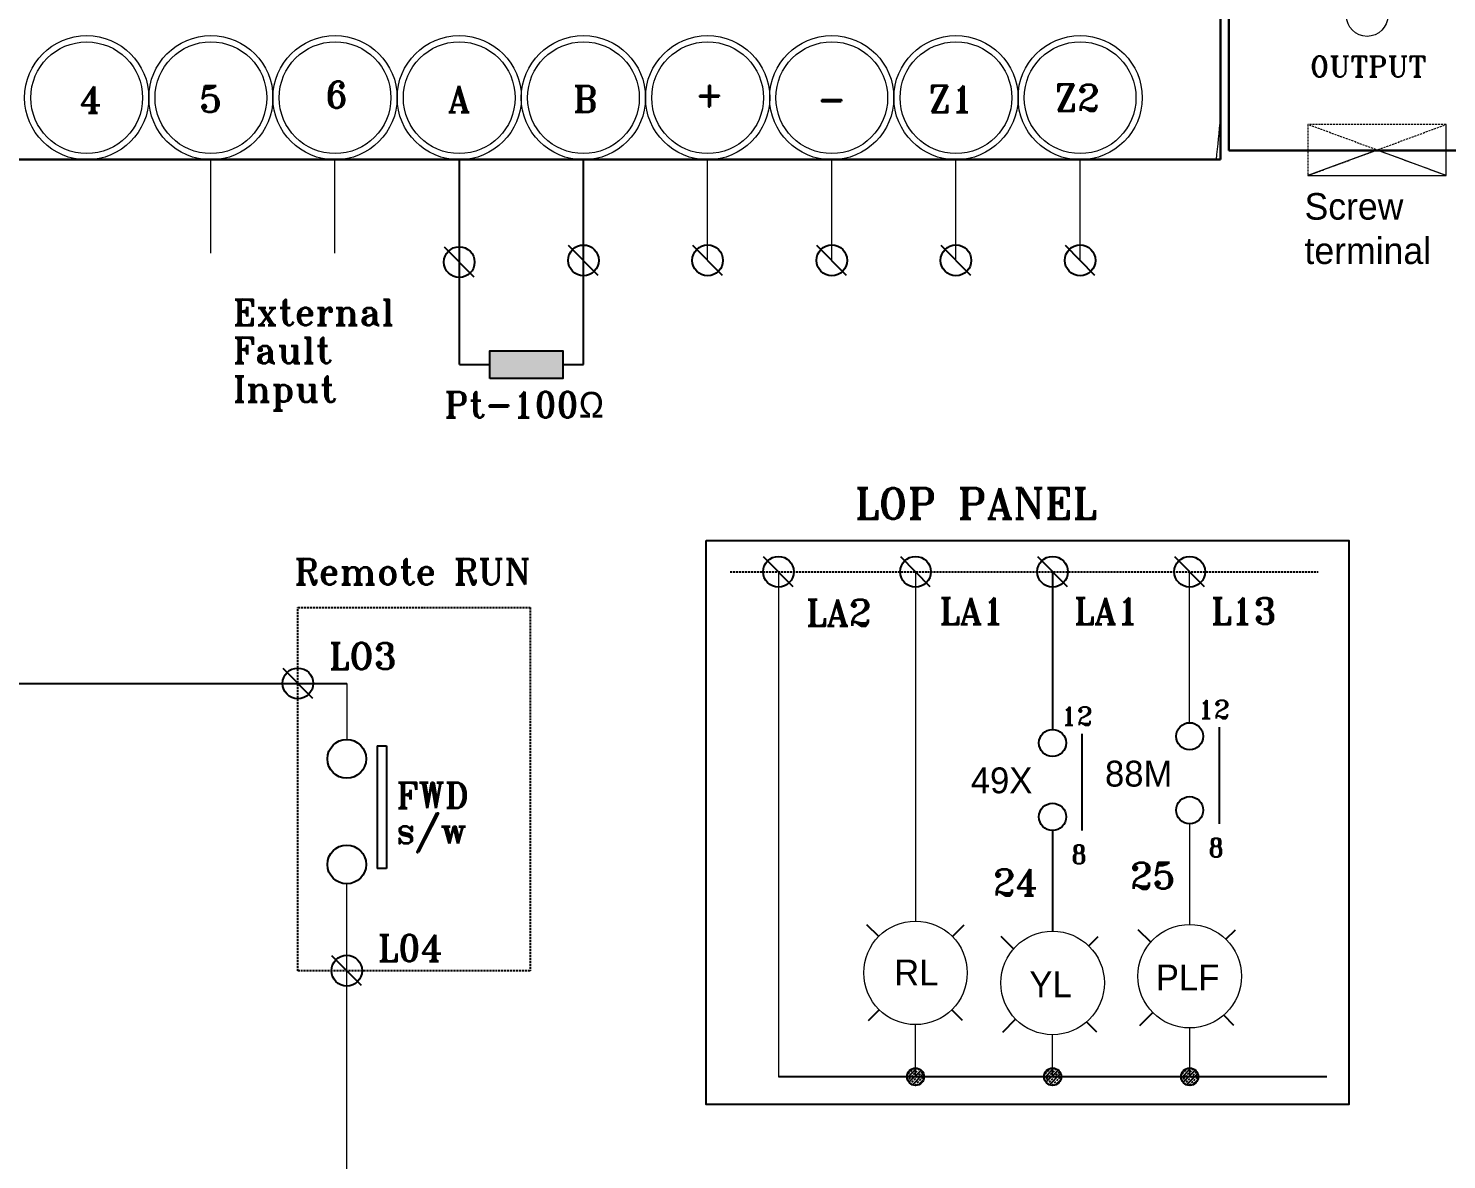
# Model space of a CAD drawing. Header units: millimetres. Extents: x 107 to 2900, y 85 to 3996.
# Drawn here: x 2439.5 to 2617.1, y 2124.4 to 2266.1 of the extents above; entities that cross this region are included whole.
import ezdxf
from ezdxf.enums import TextEntityAlignment as Align

# ---------------------------------------------------------------- set-up
doc = ezdxf.new("R2010")
doc.units = ezdxf.units.MM
doc.linetypes.add('DASHED2', pattern=[0.375, 0.25, -0.125])
doc.layers.add('70', color=7, linetype='Continuous')
doc.styles.get("Standard").update_dxf_attribs({"font": 'BareunDotumPro1.ttf'})
doc.styles.add('STYLE2', font='romant.shx')
doc.styles.add('굴림체', font='arial.ttf')

msp = doc.modelspace()

# ---------------------------------------------------------------- hatches: boundary and pattern name
msp.add_hatch(color=256).paths.add_polyline_path([(2497.322, 2225.717), (2497.322, 2222.252), (2506.442, 2222.252), (2506.442, 2225.717)])
at = {"layer": '70'}
h = msp.add_hatch(dxfattribs=at)
h.set_pattern_fill('ANSI33', color=256, scale=2.16, style=0)
h.set_pattern_definition([(45, (4291.1657, 1546.2819), (-0.38183766, 0.38183766), []), (45, (4291.54756, 1546.2819), (-0.38183766, 0.38183766), [0.27, -0.135])])
h.paths.add_polyline_path([(2550.621, 2135.883, 0.4142136), (2549.541, 2134.803, 0.4142136), (2550.621, 2133.723)])
h.paths.add_polyline_path([(2550.621, 2135.883), (2550.621, 2134.803), (2551.701, 2134.803, 0.4142136)])
h.paths.add_polyline_path([(2551.701, 2134.803), (2550.621, 2134.803), (2550.621, 2133.723, 0.4142136)])
h = msp.add_hatch(dxfattribs=at)
h.set_pattern_fill('ANSI33', color=256, scale=2.16, style=0)
h.set_pattern_definition([(45, (4308.33037, 1546.2819), (-0.38183766, 0.38183766), []), (45, (4308.7122, 1546.2819), (-0.38183766, 0.38183766), [0.27, -0.135])])
h.paths.add_polyline_path([(2567.785, 2135.883, 0.4142136), (2566.705, 2134.803, 0.4142136), (2567.785, 2133.723)])
h.paths.add_polyline_path([(2567.785, 2135.883), (2567.785, 2134.803), (2568.865, 2134.803, 0.4142136)])
h.paths.add_polyline_path([(2568.865, 2134.803), (2567.785, 2134.803), (2567.785, 2133.723, 0.4142136)])
h = msp.add_hatch(dxfattribs=at)
h.set_pattern_fill('ANSI33', color=256, scale=2.16, style=0)
h.set_pattern_definition([(45, (4325.4948, 1546.2819), (-0.38183766, 0.38183766), []), (45, (4325.87663, 1546.2819), (-0.38183766, 0.38183766), [0.27, -0.135])])
h.paths.add_polyline_path([(2584.95, 2135.883, 0.4142136), (2583.87, 2134.803, 0.4142136), (2584.95, 2133.723)])
h.paths.add_polyline_path([(2584.95, 2135.883), (2584.95, 2134.803), (2586.03, 2134.803, 0.4142136)])
h.paths.add_polyline_path([(2586.03, 2134.803), (2584.95, 2134.803), (2584.95, 2133.723, 0.4142136)])

# ---------------------------------------------------------------- linework, layer by layer
at = {"color": 7, "lineweight": 30}
for p, q in [((2588.804, 2249.648), (2588.804, 2346.674)), ((2258.24, 2249.648), (2588.804, 2249.648))]:
    msp.add_line(p, q, dxfattribs=at)
for p, q in [((2493.519, 2234.89), (2493.519, 2249.62)), ((2509.042, 2223.984), (2509.042, 2249.62)), ((2506.442, 2223.984), (2509.042, 2223.984)), ((2567.783, 2198.038), (2567.783, 2178.296)), ((2418.177, 2184.056), (2444.414, 2184.056)), ((2444.414, 2184.056), (2479.406, 2184.056)), ((2483.207, 2176.228), (2484.391, 2176.228)), ((2567.783, 2165.638), (2567.783, 2153.03)), ((2484.391, 2160.879), (2483.207, 2160.879)), ((2546.009, 2152.363), (2544.536, 2153.836)), ((2555.231, 2152.363), (2556.704, 2153.836)), ((2562.903, 2150.813), (2561.344, 2152.372)), ((2572.318, 2151.178), (2573.511, 2152.372)), ((2580.067, 2151.653), (2578.508, 2153.212)), ((2589.482, 2152.019), (2590.676, 2153.212)), ((2544.731, 2141.863), (2546.067, 2143.199)), ((2556.509, 2141.863), (2555.173, 2143.199)), ((2561.539, 2140.399), (2563.154, 2142.015)), ((2578.703, 2141.239), (2580.319, 2142.855)), ((2590.481, 2141.239), (2589.21, 2142.51)), ((2573.316, 2140.399), (2572.046, 2141.67)), ((2602.114, 2134.803), (2533.456, 2134.803))]:
    msp.add_line(p, q)
at = {"color": 0}
for p, q in [((2495.347, 2234.938), (2491.64, 2238.691)), ((2510.896, 2235.152), (2507.189, 2238.904)), ((2526.44, 2235.153), (2522.733, 2238.905)), ((2541.992, 2235.153), (2538.285, 2238.905)), ((2557.535, 2235.153), (2553.828, 2238.905)), ((2573.087, 2235.153), (2569.38, 2238.905)), ((2535.309, 2196.162), (2531.602, 2199.915)), ((2552.474, 2196.162), (2548.767, 2199.915)), ((2569.637, 2196.162), (2565.93, 2199.915)), ((2586.801, 2196.162), (2583.094, 2199.915)), ((2475.138, 2182.18), (2471.432, 2185.932)), ((2571.461, 2177.729), (2571.461, 2165.638)), ((2588.626, 2178.569), (2588.626, 2166.478)), ((2483.207, 2176.228), (2483.207, 2160.879)), ((2484.391, 2176.228), (2484.391, 2160.879)), ((2481.261, 2146.208), (2477.554, 2149.96))]:
    msp.add_line(p, q, dxfattribs=at)
at = {"color": 1}
for q in [(2493.519, 2234.89), (2497.322, 2223.984)]:
    msp.add_line((2493.519, 2223.984), q, dxfattribs=at)
at = {"linetype": 'DASHED2'}
msp.add_line((2527.392, 2198.038), (2601.04, 2198.038), dxfattribs=at)
at = {"color": 0, "lineweight": 15}
for p, q in [((2533.456, 2198.038), (2533.456, 2134.803)), ((2550.62, 2198.038), (2550.62, 2154.29))]:
    msp.add_line(p, q, dxfattribs=at)
msp.add_lwpolyline([(2497.322, 2222.252), (2497.322, 2225.717), (2506.442, 2225.717), (2506.442, 2222.252)], close=True)
at = {"color": 1}
msp.add_lwpolyline([(2524.389, 2201.966), (2604.877, 2201.966), (2604.877, 2131.337), (2524.389, 2131.337)], close=True, dxfattribs=at)
at = {"color": 3, "linetype": 'DASHED2'}
msp.add_lwpolyline([(2473.285, 2193.557), (2502.384, 2193.557), (2502.384, 2148.084), (2473.285, 2148.084)], close=True, dxfattribs=at)
at = {"color": 7, "lineweight": 15}
for centre, radius in [((2446.844, 2257.394), 7.775), ((2446.844, 2257.394), 6.995), ((2462.392, 2257.394), 7.774), ((2462.393, 2257.394), 6.997), ((2477.941, 2257.394), 7.775), ((2477.94, 2257.394), 6.996), ((2493.49, 2257.394), 7.774), ((2493.49, 2257.394), 6.997), ((2509.038, 2257.394), 7.774), ((2509.038, 2257.394), 6.996), ((2524.586, 2257.394), 7.774), ((2524.588, 2257.394), 6.998), ((2540.135, 2257.394), 7.775), ((2540.135, 2257.394), 6.997), ((2555.684, 2257.394), 7.774), ((2555.685, 2257.394), 6.997), ((2571.233, 2257.394), 7.775), ((2571.232, 2257.394), 6.996)]:
    msp.add_circle(centre, radius, dxfattribs=at)
at = {"color": 0}
for centre, radius in [((2493.493, 2236.814), 1.924), ((2509.042, 2237.028), 1.924), ((2524.587, 2237.029), 1.924), ((2540.139, 2237.029), 1.924), ((2555.681, 2237.029), 1.924), ((2571.233, 2237.029), 1.924), ((2533.456, 2198.038), 1.924), ((2550.62, 2198.038), 1.924), ((2567.783, 2198.038), 1.924), ((2584.947, 2198.038), 1.924), ((2473.285, 2184.056), 1.924), ((2584.948, 2177.435), 1.701), ((2567.783, 2176.595), 1.701), ((2479.406, 2174.608), 2.43), ((2567.783, 2167.339), 1.701), ((2584.948, 2168.179), 1.701), ((2479.406, 2161.386), 2.43), ((2479.407, 2148.084), 1.924)]:
    msp.add_circle(centre, radius, dxfattribs=at)
at = {"color": 7, "lineweight": 15}
for points in [[(2588.822, 2258.513), (2588.822, 2258.501), (2588.815, 2258.495), (2588.804, 2258.495), (2588.793, 2258.495), (2588.781, 2258.501), (2588.781, 2258.513), (2588.781, 2258.523), (2588.793, 2258.533), (2588.804, 2258.533), (2588.815, 2258.533), (2588.822, 2258.523), (2588.822, 2258.513)], [(2588.306, 2249.648), (2588.306, 2249.639), (2588.298, 2249.63), (2588.288, 2249.63), (2588.276, 2249.63), (2588.269, 2249.639), (2588.269, 2249.648), (2588.269, 2249.66), (2588.276, 2249.669), (2588.288, 2249.669), (2588.298, 2249.669), (2588.306, 2249.66), (2588.306, 2249.648)]]:
    msp.add_open_spline(points, degree=3, knots=[0, 0, 0, 0, 1, 1, 1, 2, 2, 2, 3, 3, 3, 4, 4, 4, 4], dxfattribs=at)
msp.add_open_spline([(2588.288, 2249.648), (2588.48, 2251.387), (2588.654, 2253.129), (2588.804, 2254.873)], degree=3, dxfattribs=at)
at = {"layer": '70', "lineweight": 30}
for p, q in [((2589.854, 2250.789), (2589.854, 2346.007)), ((2624.479, 2250.789), (2589.854, 2250.789))]:
    msp.add_line(p, q, dxfattribs=at)
at = {"layer": '70', "color": 0, "linetype": 'DASHED2', "lineweight": 13}
for p, q in [((2617.059, 2247.649), (2599.747, 2254.042)), ((2599.747, 2247.649), (2617.059, 2254.042)), ((2617.059, 2254.042), (2599.747, 2254.042)), ((2599.747, 2254.042), (2599.747, 2247.649))]:
    msp.add_line(p, q, dxfattribs=at)
at = {"layer": '70', "lineweight": 13}
for p, q in [((2617.059, 2247.649), (2617.059, 2254.042)), ((2608.25, 2250.789), (2599.747, 2247.649)), ((2617.059, 2247.649), (2608.557, 2250.789)), ((2599.747, 2247.649), (2617.059, 2247.649)), ((2599.747, 2247.649), (2617.059, 2247.649))]:
    msp.add_line(p, q, dxfattribs=at)
at = {"layer": '70', "lineweight": 15}
for p, q in [((2462.383, 2237.917), (2462.382, 2249.619)), ((2477.931, 2237.917), (2477.931, 2249.619)), ((2524.587, 2237.029), (2524.587, 2249.619)), ((2540.139, 2237.029), (2540.139, 2249.619)), ((2555.681, 2237.029), (2555.681, 2249.619)), ((2571.233, 2237.029), (2571.233, 2249.618)), ((2584.947, 2179.136), (2584.947, 2198.038)), ((2479.406, 2184.056), (2479.406, 2177.038)), ((2584.948, 2153.87), (2584.948, 2166.478)), ((2479.415, 2092.294), (2479.406, 2158.956)), ((2550.621, 2134.803), (2550.619, 2141.33)), ((2567.785, 2134.803), (2567.784, 2140.07)), ((2584.95, 2134.803), (2584.948, 2140.91))]:
    msp.add_line(p, q, dxfattribs=at)
for centre, radius in [((2607.167, 2267.672), 2.597), ((2550.62, 2147.81), 6.48), ((2567.783, 2146.55), 6.48), ((2584.947, 2147.39), 6.48)]:
    msp.add_circle(centre, radius, dxfattribs=at)
at = {"layer": '70'}
for centre in [(2550.621, 2134.803), (2567.785, 2134.803), (2584.95, 2134.803)]:
    msp.add_circle(centre, 1.08, dxfattribs=at)

# ---------------------------------------------------------------- texts
at = {"color": 0, "style": 'STYLE2'}
for s, height, p in [('OUTPUT', 2.5736, (2599.995, 2260.029)), ('6', 3.295, (2476.742, 2256.119)), ('+', 3.295, (2523.033, 2256.119)), ('Z2', 3.2947, (2568.051, 2255.738)), ('4', 3.295, (2445.942, 2255.511)), ('5', 3.295, (2460.933, 2255.572)), ('A', 3.295, (2492.037, 2255.572)), ('B', 3.295, (2507.709, 2255.572)), ('-', 3.295, (2538.328, 2255.572)), ('Z1', 3.2947, (2552.242, 2255.572)), ('Pt-100Ω', 3.211, (2491.633, 2217.351)), ('LA2', 3.2947, (2536.911, 2191.28)), ('LA1', 3.2947, (2553.599, 2191.488)), ('LA1', 3.2947, (2570.436, 2191.488)), ('L13', 3.2947, (2587.6, 2191.488)), ('LO3', 3.2947, (2477.156, 2185.836)), ('12', 2.3063, (2568.848, 2178.809)), ('12', 2.3063, (2586.013, 2179.649)), ('FWD', 3.211, (2485.608, 2168.432)), ('s/w', 3.211, (2485.608, 2164.004)), ('8', 2.306, (2570.105, 2161.499)), ('8', 2.306, (2587.269, 2162.339)), ('25', 3.2947, (2577.481, 2158.324)), ('24', 3.2947, (2560.317, 2157.484)), ('L04', 3.2947, (2483.279, 2149.285))]:
    msp.add_text(s, height=height, dxfattribs=at).set_placement(p)
at = {"color": 1, "style": 'STYLE2'}
for s, p in [('External', (2465.153, 2228.927)), ('Fault', (2465.153, 2224.167)), ('Input', (2465.153, 2219.3))]:
    msp.add_text(s, height=3.211, dxfattribs=at).set_placement(p)
at = {"style": 'STYLE2'}
msp.add_text('LOP PANEL', height=3.8532, dxfattribs=at).set_placement((2543.016, 2204.651))
at = {"color": 3, "style": 'STYLE2'}
msp.add_text('Remote RUN', height=3.211, dxfattribs=at).set_placement((2472.852, 2196.458))
at = {"color": 0, "linetype": 'Continuous'}
for s, p in [('88M', (2578.561, 2172.758)), ('49X', (2561.396, 2171.918)), ('RL', (2550.718, 2147.849)), ('PLF', (2584.689, 2147.226)), ('YL', (2567.525, 2146.385))]:
    msp.add_text(s, height=3.24, dxfattribs=at).set_placement(p, align=Align.MIDDLE)
at = {"layer": '70', "lineweight": 13, "insert": (2599.331, 2245.456), "char_height": 3.33132, "width": 23.88267, "attachment_point": 1, "style": '굴림체'}
msp.add_mtext('{\\fMoeumT R|b0|i0|c129|p18;Screw terminal}', dxfattribs=at)

doc.saveas('drawing.dxf')
